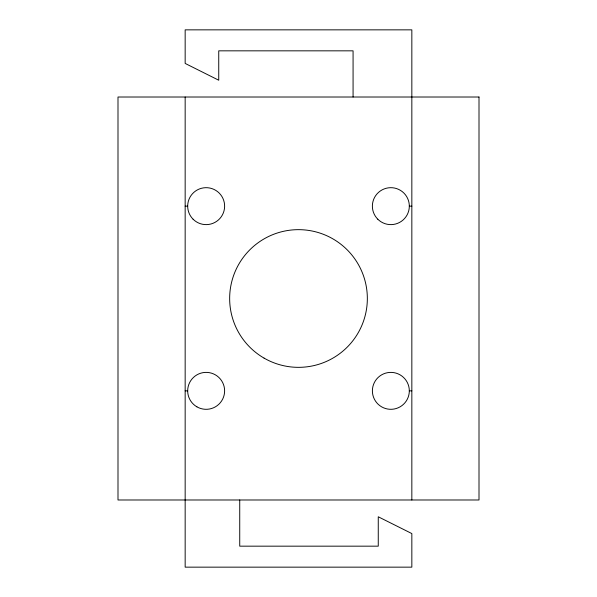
<?xml version="1.0" encoding="UTF-8"?>
<svg xmlns="http://www.w3.org/2000/svg" width="597" height="597" viewBox="0 0 597 597"><rect width="100%" height="100%" fill="white"/><g stroke="black" fill="none" stroke-linecap="round" stroke-linejoin="round"><path stroke-width="0.9" d="M185.16 206.152L187.682 206.152M409.318 206.152L411.84 206.152M185.16 390.848L187.682 390.848M409.318 390.848A18.47 18.47 0 0 0 381.617 374.856A18.47 18.47 0 0 0 381.617 406.841A18.47 18.47 0 0 0 409.318 390.848L411.84 390.848M411.84 499.987L411.84 29.85L185.16 29.85L185.16 63.431L218.741 80.222L218.741 50.835L353.073 50.835L353.073 97.013M239.733 499.987L239.733 546.165L378.259 546.165L378.259 516.778L411.84 533.569L411.84 567.15L185.16 567.15L185.16 97.013M479.003 97.013L117.997 97.013L117.997 499.987L479.003 499.987L479.003 97.013M264.075 358.118A68.842 68.842 0 0 0 367.342 298.5A68.842 68.842 0 0 0 264.075 238.882A68.842 68.842 0 0 0 264.075 358.118M377.789 219.211A18.47 18.47 0 0 0 408.691 210.935A18.47 18.47 0 0 0 386.065 188.309A18.47 18.47 0 0 0 377.789 219.211M196.913 406.841A18.47 18.47 0 0 0 224.621 390.848A18.47 18.47 0 0 0 196.913 374.856A18.47 18.47 0 0 0 196.913 406.841M193.092 219.211A18.47 18.47 0 0 0 223.994 210.935A18.47 18.47 0 0 0 201.368 188.309A18.47 18.47 0 0 0 193.092 219.211"/></g></svg>
